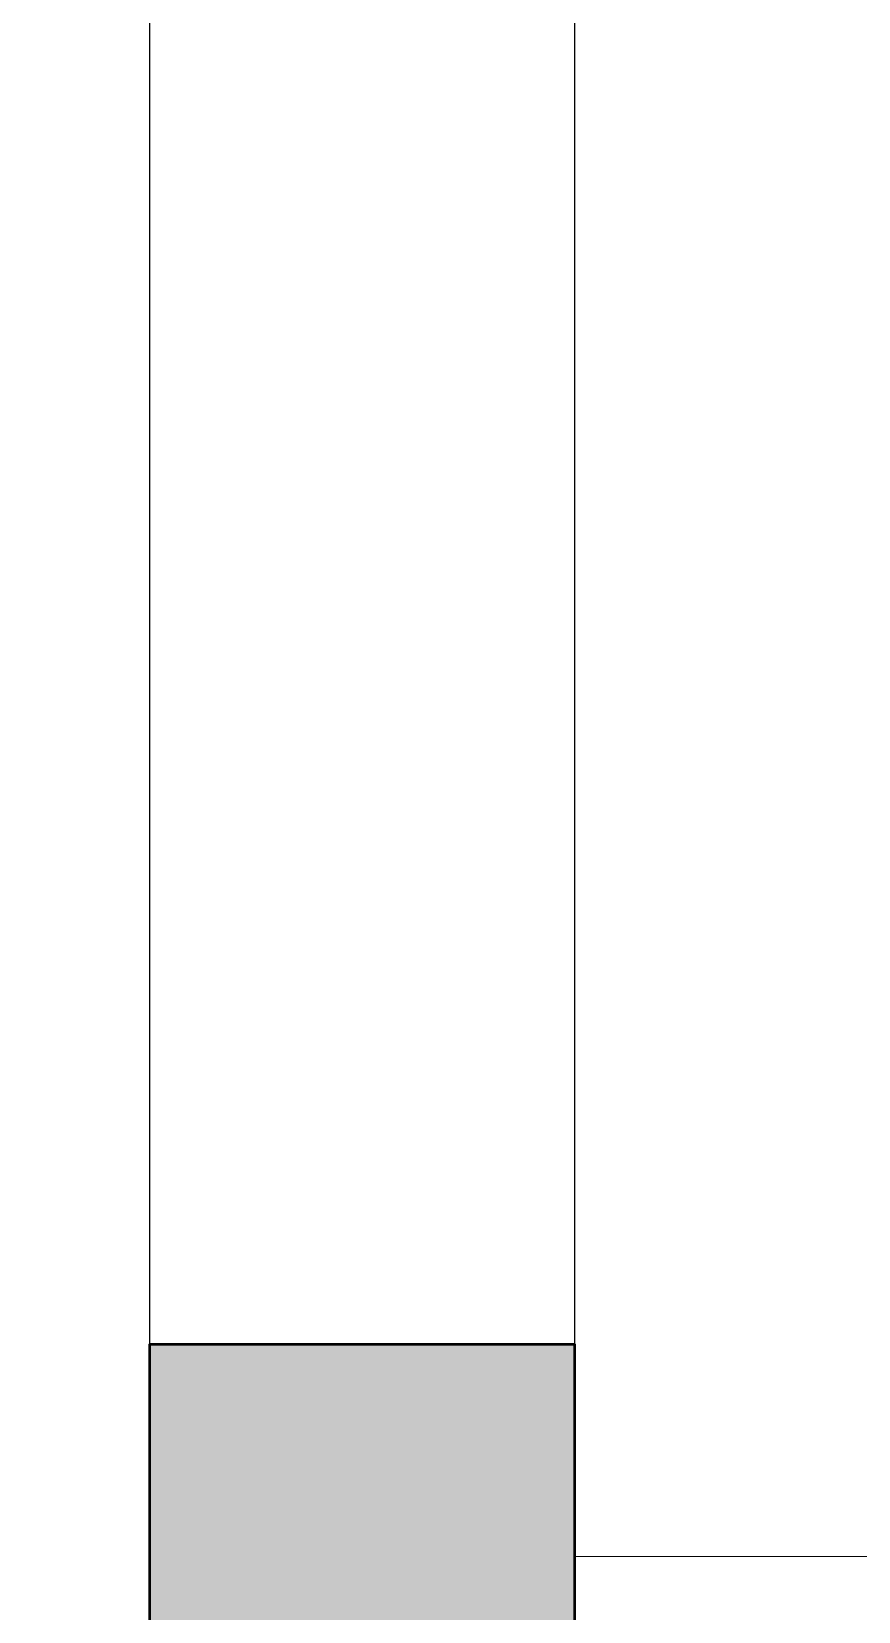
# Model space of a CAD drawing. Header units: millimetres. Extents: x 573003 to 1294762, y -9906 to 413061.
# Drawn here: x 679360 to 679749, y 37750 to 38494 of the extents above; entities that cross this region are included whole.
import ezdxf

# ---------------------------------------------------------------- set-up
doc = ezdxf.new("R2010")
doc.units = ezdxf.units.MM
doc.header["$MEASUREMENT"] = 0
doc.layers.add('A-WALL-PATT', color=251, linetype='Continuous')
for name, color, linetype, lineweight in [('KT-Net cot', 2, 'Continuous', 50), ('KT-Net manh', 251, 'Continuous', 13), ('KT-Net thay', 7, 'Continuous', 25)]:
    doc.layers.add(name, color=color, linetype=linetype, lineweight=lineweight)

msp = doc.modelspace()

# ---------------------------------------------------------------- hatches: boundary and pattern name
at = {"layer": 'A-WALL-PATT'}
h = msp.add_hatch(color=256, dxfattribs=at)
h.dxf.hatch_style = 1
h.paths.add_polyline_path([(657166.5, 37875.62), (657366.5, 37875.62), (657366.5, 37475.62), (658615.53, 37475.62), (658615.53, 37875.62), (658815.53, 37875.62), (658815.53, 37475.62), (679415.53, 37475.62), (679415.53, 37875.62), (679615.53, 37875.62), (679615.53, 37475.62), (680947.11, 37475.62), (680947.11, 37875.62), (681147.11, 37875.62), (681147.11, 37225.62), (657166.5, 37225.62)])

# ---------------------------------------------------------------- linework, layer by layer
at = {"layer": 'KT-Net cot', "elevation": 0.04}
msp.add_lwpolyline([(657166.5, 37875.62), (657366.5, 37875.62), (657366.5, 37475.62), (658615.53, 37475.62), (658615.53, 37875.62), (658815.53, 37875.62), (658815.53, 37475.62), (679415.53, 37475.62), (679415.53, 37875.62), (679615.53, 37875.62), (679615.53, 37475.62), (680947.11, 37475.62), (680947.11, 37875.62), (681147.11, 37875.62), (681147.11, 37225.62), (657166.5, 37225.62)], close=True, dxfattribs=at)
msp.add_lwpolyline([(679415.53, 37475.62), (679415.53, 37875.62), (679615.53, 37875.62), (679615.53, 37475.62)], dxfattribs=at)
at = {"layer": 'KT-Net manh', "ltscale": 1500}
msp.add_line((680947.11, 37775.62, 0.04), (679615.53, 37775.62, 0.04), dxfattribs=at)
at = {"layer": 'KT-Net thay', "elevation": 0.04}
msp.add_lwpolyline([(679615.53, 39175.62), (679615.53, 37875.62), (679415.53, 37875.62), (679415.53, 39175.62), (679615.53, 39175.62)], dxfattribs=at)

doc.saveas('drawing.dxf')
